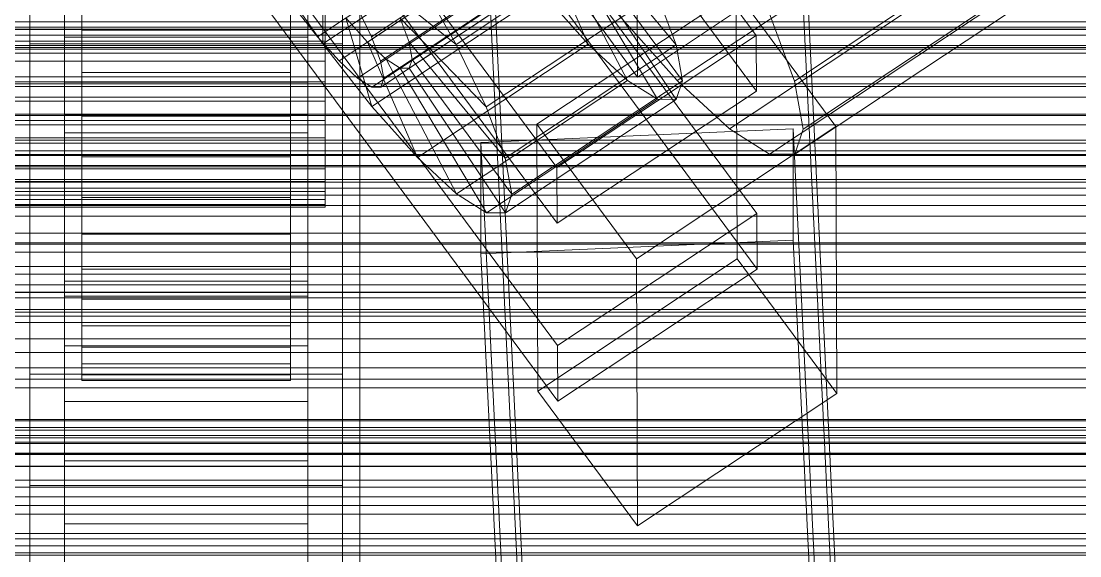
# Model space of a CAD drawing. Header units: millimetres. Extents: x -1970 to 59977, y -50268 to 6837.
# Drawn here: x 130.5 to 191.4, y -33047.2 to -33016.4 of the extents above; entities that cross this region are included whole.
import ezdxf

# ---------------------------------------------------------------- set-up
doc = ezdxf.new("R2010")
doc.units = ezdxf.units.MM
for name, color, linetype, lineweight in [('frontal_adapter-mix', 7, 'Continuous', 0), ('frontal_C01', 7, 'Continuous', 0), ('frontal_C02', 7, 'Continuous', 0), ('frontal_C02-briq', 7, 'Continuous', 0), ('frontal_C03', 7, 'Continuous', 0), ('frontal_C03-dry', 7, 'Continuous', 0), ('frontal_secador', 7, 'Continuous', 0)]:
    doc.layers.add(name, color=color, linetype=linetype, lineweight=lineweight)

msp = doc.modelspace()

# ---------------------------------------------------------------- linework, layer by layer
at = {"layer": 'frontal_adapter-mix'}
msp.add_line((150, -33000), (150, -33050), dxfattribs=at)
at = {"layer": 'frontal_C01'}
for p, q in [((147.554, -33017.282), (361.352, -32875.378)), ((150.672, -33017.298), (364.471, -32875.393)), ((148.798, -33018.678), (362.596, -32876.774)), ((151.191, -33018.69), (364.989, -32876.786)), ((149.865, -33019.666), (363.664, -32877.762)), ((151.369, -33019.674), (365.168, -32877.769)), ((150.683, -33020.179), (364.482, -32878.275)), ((151.196, -33020.182), (364.995, -32878.277)), ((168.263, -33019.801), (352.572, -32897.469)), ((175.016, -33019.834), (359.326, -32897.503)), ((171.275, -33022.589), (355.584, -32900.258)), ((175.521, -33022.611), (359.83, -32900.279)), ((173.584, -33024.037), (357.893, -32901.705)), ((175.032, -33024.044), (359.341, -32901.713)), ((145.277, -32979.969), (172.809, -33017.208)), ((172.821, -33020.409), (145.289, -32983.17)), ((161.341, -33024.819), (133.809, -32987.58)), ((133, -33035.08), (133, -32989.606)), ((147, -32989.606), (147, -33035.08)), ((145.315, -32990.214), (172.847, -33027.453)), ((133.821, -32990.782), (161.353, -33028.021)), ((133, -32992.808), (133, -33038.281)), ((147, -33038.281), (147, -32992.808)), ((172.859, -33030.655), (145.327, -32993.416)), ((161.379, -33035.065), (133.847, -32997.826)), ((133, -33045.325), (133, -32999.852)), ((147, -32999.852), (147, -33045.325)), ((133.859, -33001.028), (161.391, -33038.267)), ((133, -33003.054), (133, -33048.527)), ((147, -33048.527), (147, -33003.054)), ((147.868, -33017.687), (157.698, -33011.163)), ((160.266, -33011.066), (150.436, -33017.591)), ((162.659, -33011.078), (152.829, -33017.603)), ((155.535, -33017.726), (165.365, -33011.201)), ((163.144, -33017.718), (160.266, -33011.066)), ((168.196, -33017.743), (162.659, -33011.078)), ((134, -33012.036), (134, -33016.902)), ((146, -33016.902), (146, -33012.036)), ((161.333, -33012.055), (151.503, -33018.579)), ((162.837, -33012.062), (153.008, -33018.586)), ((165.397, -33019.804), (161.333, -33012.055)), ((168.573, -33019.82), (162.837, -33012.062)), ((162.151, -33012.567), (152.321, -33019.092)), ((162.664, -33012.57), (152.835, -33019.094)), ((167.125, -33020.887), (162.151, -33012.567)), ((168.208, -33020.892), (162.664, -33012.57)), ((147.868, -33017.687), (145.047, -33013.665)), ((153.275, -33013.706), (155.535, -33017.726)), ((134, -33019.337), (134, -33014.388)), ((146, -33014.388), (146, -33019.337)), ((147.856, -33014.486), (147.868, -33017.687)), ((150.688, -33021.295), (160.518, -33014.771)), ((151.488, -33014.504), (155.535, -33017.726)), ((157.272, -33021.328), (167.102, -33014.804)), ((160.19, -33022.307), (171.658, -33014.696)), ((160.518, -33014.771), (163.144, -33017.718)), ((168.196, -33017.743), (167.102, -33014.804)), ((171.658, -33014.696), (171.715, -33030.064)), ((171.658, -33014.696), (177.394, -33022.454)), ((134, -33017.543), (134, -33015.238)), ((146, -33015.238), (146, -33017.543)), ((148, -33017.543), (148, -33015.238)), ((147.554, -33017.282), (146.218, -33015.573)), ((149.85, -33015.591), (150.672, -33017.298)), ((168.263, -33019.801), (164.752, -33015.86)), ((173.554, -33015.904), (175.016, -33019.834)), ((134, -33016.352), (134, -33018.696)), ((146, -33018.696), (146, -33016.352)), ((148, -33016.352), (148, -33018.696)), ((149.192, -33016.195), (150.688, -33021.295)), ((149.192, -33016.195), (150.436, -33017.591)), ((152.829, -33017.603), (152.311, -33016.21)), ((152.311, -33016.21), (157.272, -33021.328)), ((134, -33017.543), (134, -33016.902)), ((134, -33016.902), (134, -33021.851)), ((134, -33016.902), (146, -33016.902)), ((146, -33021.851), (146, -33016.902)), ((146, -33016.902), (146, -33017.543)), ((148.798, -33018.678), (147.554, -33017.282)), ((150.672, -33017.298), (151.191, -33018.69)), ((172.809, -33017.208), (161.341, -33024.819)), ((172.821, -33020.409), (172.809, -33017.208)), ((-148, -33017.543), (148, -33017.543)), ((134, -33019.887), (134, -33017.543)), ((146, -33017.543), (134, -33017.543)), ((146, -33017.543), (146, -33019.887)), ((150.688, -33021.295), (147.868, -33017.687)), ((148, -33019.887), (148, -33017.543)), ((150.436, -33017.591), (153.314, -33024.243)), ((150.436, -33017.591), (151.503, -33018.579)), ((153.008, -33018.586), (152.829, -33017.603)), ((152.829, -33017.603), (158.366, -33024.268)), ((153.314, -33024.243), (163.144, -33017.718)), ((155.535, -33017.726), (157.272, -33021.328)), ((158.366, -33024.268), (168.196, -33017.743)), ((163.144, -33017.718), (165.397, -33019.804)), ((168.573, -33019.82), (168.196, -33017.743)), ((-148, -33018.696), (148, -33018.696)), ((134, -33018.696), (134, -33019.337)), ((146, -33018.696), (134, -33018.696)), ((134, -33018.696), (134, -33021.001)), ((146, -33019.337), (146, -33018.696)), ((146, -33021.001), (146, -33018.696)), ((148, -33018.696), (148, -33021.001)), ((149.865, -33019.666), (148.798, -33018.678)), ((151.191, -33018.69), (151.369, -33019.674)), ((151.503, -33018.579), (155.567, -33026.329)), ((151.503, -33018.579), (152.321, -33019.092)), ((152.321, -33019.092), (157.295, -33027.411)), ((152.321, -33019.092), (152.835, -33019.094)), ((152.835, -33019.094), (153.008, -33018.586)), ((152.835, -33019.094), (158.378, -33027.417)), ((153.008, -33018.586), (158.743, -33026.344)), ((134, -33019.337), (146, -33019.337)), ((134, -33024.203), (134, -33019.337)), ((146, -33019.337), (146, -33024.203)), ((150.683, -33020.179), (149.865, -33019.666)), ((151.369, -33019.674), (151.196, -33020.182)), ((-148, -33019.887), (148, -33019.887)), ((134, -33022.111), (134, -33019.887)), ((134, -33019.887), (134, -33021.851)), ((146, -33019.887), (134, -33019.887)), ((146, -33021.851), (146, -33019.887)), ((146, -33019.887), (146, -33022.111)), ((148, -33022.111), (148, -33019.887)), ((151.196, -33020.182), (150.683, -33020.179)), ((155.567, -33026.329), (165.397, -33019.804)), ((158.743, -33026.344), (168.573, -33019.82)), ((165.397, -33019.804), (167.125, -33020.887)), ((168.208, -33020.892), (168.573, -33019.82)), ((171.275, -33022.589), (168.263, -33019.801)), ((175.016, -33019.834), (175.521, -33022.611)), ((157.295, -33027.411), (167.125, -33020.887)), ((158.378, -33027.417), (168.208, -33020.892)), ((161.353, -33028.021), (172.821, -33020.409)), ((167.125, -33020.887), (168.208, -33020.892)), ((-148, -33021.001), (148, -33021.001)), ((134, -33021.001), (134, -33024.203)), ((146, -33021.001), (134, -33021.001)), ((134, -33021.001), (134, -33023.109)), ((146, -33024.203), (146, -33021.001)), ((146, -33023.109), (146, -33021.001)), ((148, -33021.001), (148, -33023.109)), ((153.314, -33024.243), (150.688, -33021.295)), ((157.272, -33021.328), (158.366, -33024.268)), ((-148, -33022.111), (148, -33022.111)), ((134, -33021.851), (134, -33026.545)), ((134, -33021.851), (146, -33021.851)), ((134, -33024.062), (134, -33022.111)), ((134, -33022.111), (134, -33026.545)), ((146, -33022.111), (134, -33022.111)), ((146, -33026.545), (146, -33021.851)), ((146, -33026.545), (146, -33022.111)), ((146, -33022.111), (146, -33024.062)), ((148, -33024.062), (148, -33022.111)), ((156.962, -33023.377), (174.943, -33022.59)), ((160.247, -33037.676), (160.19, -33022.307)), ((165.926, -33030.065), (160.19, -33022.307)), ((177.394, -33022.454), (165.926, -33030.065)), ((173.584, -33024.037), (171.275, -33022.589)), ((174.943, -33022.59), (174.943, -33028.994)), ((174.943, -33022.59), (177.811, -33081.409)), ((175.521, -33022.611), (175.032, -33024.044)), ((177.451, -33037.822), (177.394, -33022.454)), ((-311.15, -33023.41), (311.15, -33023.41)), ((-148, -33023.109), (148, -33023.109)), ((134, -33023.109), (134, -33028.654)), ((146, -33023.109), (134, -33023.109)), ((134, -33023.109), (134, -33024.878)), ((146, -33028.654), (146, -33023.109)), ((146, -33024.878), (146, -33023.109)), ((148, -33023.109), (148, -33024.878)), ((156.962, -33029.781), (156.962, -33023.377)), ((159.83, -33082.196), (156.962, -33023.377)), ((-311.15, -33023.853), (311.15, -33023.853)), ((175.032, -33024.044), (173.584, -33024.037)), ((-148, -33024.062), (148, -33024.062)), ((134, -33025.609), (134, -33024.062)), ((134, -33024.062), (134, -33030.666)), ((146, -33024.062), (134, -33024.062)), ((134, -33024.203), (146, -33024.203)), ((134, -33028.654), (134, -33024.203)), ((146, -33030.666), (146, -33024.062)), ((146, -33024.062), (146, -33025.609)), ((146, -33024.203), (146, -33028.654)), ((148, -33025.609), (148, -33024.062)), ((155.567, -33026.329), (153.314, -33024.243)), ((158.366, -33024.268), (158.743, -33026.344)), ((-311.15, -33024.695), (311.15, -33024.695)), ((-148, -33024.878), (148, -33024.878)), ((134, -33024.878), (134, -33032.387)), ((146, -33024.878), (134, -33024.878)), ((134, -33024.878), (134, -33026.186)), ((146, -33032.387), (146, -33024.878)), ((146, -33026.186), (146, -33024.878)), ((148, -33024.878), (148, -33026.186)), ((161.341, -33024.819), (161.353, -33028.021)), ((-148, -33025.609), (148, -33025.609)), ((134, -33026.645), (134, -33025.609)), ((134, -33025.609), (134, -33033.931)), ((146, -33025.609), (134, -33025.609)), ((146, -33033.931), (146, -33025.609)), ((146, -33025.609), (146, -33026.645)), ((148, -33026.645), (148, -33025.609)), ((-311.15, -33025.993), (311.15, -33025.993)), ((-148, -33026.186), (148, -33026.186)), ((134, -33026.186), (134, -33035.149)), ((146, -33026.186), (134, -33026.186)), ((134, -33026.186), (134, -33026.944)), ((146, -33035.149), (146, -33026.186)), ((146, -33026.944), (146, -33026.186)), ((148, -33026.186), (148, -33026.944)), ((157.295, -33027.411), (155.567, -33026.329)), ((158.743, -33026.344), (158.378, -33027.417)), ((-148, -33026.645), (148, -33026.645)), ((-148, -33026.944), (148, -33026.944)), ((134, -33026.545), (134, -33030.666)), ((134, -33026.545), (146, -33026.545)), ((134, -33027.101), (134, -33026.645)), ((134, -33026.645), (134, -33036.119)), ((146, -33026.645), (134, -33026.645)), ((134, -33026.944), (134, -33036.749)), ((146, -33026.944), (134, -33026.944)), ((134, -33026.944), (134, -33027.101)), ((146, -33030.666), (146, -33026.545)), ((146, -33036.119), (146, -33026.645)), ((146, -33026.645), (146, -33027.101)), ((146, -33036.749), (146, -33026.944)), ((146, -33027.101), (146, -33026.944)), ((148, -33027.101), (148, -33026.645)), ((148, -33026.944), (148, -33027.101)), ((-311.15, -33027.62), (311.15, -33027.62)), ((-148, -33027.101), (148, -33027.101)), ((134, -33027.101), (134, -33037.08)), ((146, -33027.101), (134, -33027.101)), ((146, -33037.08), (146, -33027.101)), ((158.378, -33027.417), (157.295, -33027.411)), ((172.847, -33027.453), (161.379, -33035.065)), ((172.859, -33030.655), (172.847, -33027.453)), ((134, -33028.654), (146, -33028.654)), ((134, -33032.387), (134, -33028.654)), ((146, -33028.654), (146, -33032.387)), ((-450, -33029.217), (450, -33029.217)), ((174.943, -33028.994), (156.962, -33029.781)), ((177.811, -33087.814), (174.943, -33028.994)), ((-311.15, -33029.684), (311.15, -33029.684)), ((159.83, -33088.6), (156.962, -33029.781)), ((171.715, -33030.064), (160.247, -33037.676)), ((165.926, -33030.065), (165.983, -33045.434)), ((177.451, -33037.822), (171.715, -33030.064)), ((134, -33030.666), (134, -33033.931)), ((134, -33030.666), (146, -33030.666)), ((146, -33033.931), (146, -33030.666)), ((161.391, -33038.267), (172.859, -33030.655)), ((-311.15, -33031.985), (311.15, -33031.985)), ((133, -33047.593), (133, -33032.224)), ((133, -33032.224), (147, -33032.224)), ((133, -33041.698), (133, -33032.224)), ((134, -33032.387), (146, -33032.387)), ((134, -33035.149), (134, -33032.387)), ((146, -33032.387), (146, -33035.149)), ((147, -33032.224), (147, -33047.593)), ((147, -33032.224), (147, -33041.698)), ((134, -33033.931), (134, -33036.119)), ((134, -33033.931), (146, -33033.931)), ((146, -33036.119), (146, -33033.931)), ((-311.15, -33034.675), (311.15, -33034.675)), ((147, -33035.08), (133, -33035.08)), ((133, -33035.08), (133, -33038.281)), ((134, -33035.149), (146, -33035.149)), ((134, -33036.749), (134, -33035.149)), ((146, -33035.149), (146, -33036.749)), ((147, -33038.281), (147, -33035.08)), ((161.379, -33035.065), (161.391, -33038.267)), ((134, -33036.119), (134, -33037.08)), ((134, -33036.119), (146, -33036.119)), ((146, -33037.08), (146, -33036.119)), ((131, -33043.11), (131, -33036.707)), ((131, -33036.707), (149, -33036.707)), ((131, -33081.801), (131, -33036.707)), ((134, -33036.749), (146, -33036.749)), ((134, -33037.08), (134, -33036.749)), ((146, -33036.749), (146, -33037.08)), ((149, -33036.707), (149, -33043.11)), ((149, -33036.707), (149, -33081.801)), ((134, -33037.08), (146, -33037.08)), ((-311.15, -33037.494), (311.15, -33037.494)), ((160.247, -33037.676), (165.983, -33045.434)), ((165.983, -33045.434), (177.451, -33037.822)), ((133, -33038.281), (147, -33038.281)), ((-440, -33039.777), (440, -33039.777)), ((-440, -33039.933), (440, -33039.933)), ((-440, -33040.232), (440, -33040.232)), ((-440, -33040.692), (440, -33040.692)), ((311.15, -33040.626), (-311.15, -33040.626)), ((-440, -33041.268), (440, -33041.268)), ((147, -33041.698), (133, -33041.698)), ((133, -33041.698), (133, -33057.066)), ((147, -33057.066), (147, -33041.698)), ((450, -33042.024), (-450, -33042.024)), ((-440, -33042), (440, -33042)), ((-440, -33042.815), (440, -33042.815)), ((149, -33043.11), (131, -33043.11)), ((131, -33088.204), (131, -33043.11)), ((149, -33088.204), (149, -33043.11)), ((-440, -33043.768), (440, -33043.768)), ((-311.15, -33043.77), (311.15, -33043.77)), ((-440, -33044.767), (440, -33044.767)), ((147, -33045.325), (133, -33045.325)), ((133, -33045.325), (133, -33048.527)), ((147, -33048.527), (147, -33045.325)), ((440, -33045.877), (-440, -33045.877)), ((-440, -33046.991), (440, -33046.991)), ((-311.15, -33047.131), (311.15, -33047.131))]:
    msp.add_line(p, q, dxfattribs=at)
at = {"layer": 'frontal_C02'}
for p, q in [((133, -33019.895), (133, -32973.991)), ((147, -32973.991), (147, -33019.895)), ((133, -32976.913), (133, -33022.817)), ((147, -33022.817), (147, -32976.913)), ((174.943, -32997.593), (177.811, -33056.97)), ((159.83, -33057.765), (156.962, -32998.388)), ((177.811, -33062.817), (174.943, -33003.44)), ((159.83, -33063.611), (156.962, -33004.234)), ((165.926, -33005.573), (165.983, -33019.602)), ((133, -33021.781), (133, -33007.753)), ((133, -33017.316), (133, -33007.753)), ((147, -33007.753), (147, -33021.781)), ((147, -33007.753), (147, -33017.316)), ((131, -33017.69), (131, -33011.844)), ((131, -33057.366), (131, -33011.844)), ((149, -33011.844), (149, -33017.69)), ((149, -33011.844), (149, -33057.366)), ((160.247, -33011.77), (165.983, -33019.602)), ((165.983, -33019.602), (177.451, -33011.918)), ((147, -33017.316), (133, -33017.316)), ((133, -33017.316), (133, -33031.345)), ((147, -33031.345), (147, -33017.316)), ((149, -33017.69), (131, -33017.69)), ((131, -33063.211), (131, -33017.69)), ((149, -33063.211), (149, -33017.69)), ((147, -33019.895), (133, -33019.895)), ((133, -33019.895), (133, -33022.817)), ((147, -33022.817), (147, -33019.895)), ((147, -33021.781), (133, -33021.781)), ((133, -33021.781), (133, -33031.345)), ((147, -33031.345), (147, -33021.781)), ((133, -33022.817), (147, -33022.817)), ((133, -33031.345), (147, -33031.345))]:
    msp.add_line(p, q, dxfattribs=at)
at = {"layer": 'frontal_C02-briq'}
msp.add_line((-300, -33039.939), (300, -33039.939), dxfattribs=at)
at = {"layer": 'frontal_C03'}
for p, q in [((-1268, -33016.424), (1268, -33016.424)), ((-1268, -33016.742), (1268, -33016.742)), ((1250, -33016.85), (-1250, -33016.85)), ((1250, -33017.186), (-1250, -33017.186)), ((-1268, -33017.788), (1268, -33017.788)), ((-1250, -33017.907), (1250, -33017.907)), ((-1268, -33018.237), (1268, -33018.237)), ((-1268, -33019.6), (1268, -33019.6)), ((-1268, -33020.15), (1268, -33020.15)), ((1250, -33020.759), (-1250, -33020.759)), ((-1268, -33021.738), (1268, -33021.738)), ((1250, -33021.817), (-1250, -33021.817)), ((1268, -33022.351), (-1268, -33022.351)), ((-1250, -33023.243), (1250, -33023.243)), ((-1268, -33024.055), (1268, -33024.055)), ((1250, -33024.124), (-1250, -33024.124)), ((-1268, -33024.69), (1268, -33024.69)), ((1250, -33024.778), (-1250, -33024.778)), ((-1250, -33025.502), (1250, -33025.502)), ((1250, -33025.659), (-1250, -33025.659)), ((-1268, -33026.394), (1268, -33026.394)), ((-1268, -33027.007), (1268, -33027.007)), ((-1268, -33028.595), (1268, -33028.595)), ((-1268, -33029.145), (1268, -33029.145)), ((-1268, -33030.508), (1268, -33030.508)), ((-1268, -33030.957), (1268, -33030.957)), ((-1250, -33031.559), (1250, -33031.559)), ((-1268, -33032.003), (1268, -33032.003)), ((-1268, -33032.321), (1268, -33032.321)), ((-1268, -33032.978), (1268, -33032.978)), ((-1268, -33033.143), (1268, -33033.143)), ((-1268, -33033.367), (1268, -33033.367)), ((-1250, -33033.74), (1250, -33033.74)), ((1250, -33035.465), (-1250, -33035.465)), ((1250, -33036.347), (-1250, -33036.347)), ((1250, -33037), (-1250, -33037)), ((1250, -33039.308), (-1250, -33039.308)), ((-1250, -33039.385), (1250, -33039.385)), ((-1250, -33040.365), (1250, -33040.365)), ((-1250, -33041.34), (1250, -33041.34)), ((1250, -33043.217), (-1250, -33043.217)), ((1250, -33044.274), (-1250, -33044.274)), ((-1250, -33046.187), (1250, -33046.187)), ((1250, -33046.582), (-1250, -33046.582))]:
    msp.add_line(p, q, dxfattribs=at)
at = {"layer": 'frontal_C03-dry'}
for p, q in [((1250, -33016.875), (-1250, -33016.875)), ((-1290, -33020), (1290, -33020)), ((-1250, -33041.25), (1250, -33041.25))]:
    msp.add_line(p, q, dxfattribs=at)
at = {"layer": 'frontal_secador'}
for p, q in [((-1265, -33018), (1265, -33018)), ((1300, -33020), (-1300, -33020))]:
    msp.add_line(p, q, dxfattribs=at)

doc.saveas('drawing.dxf')
